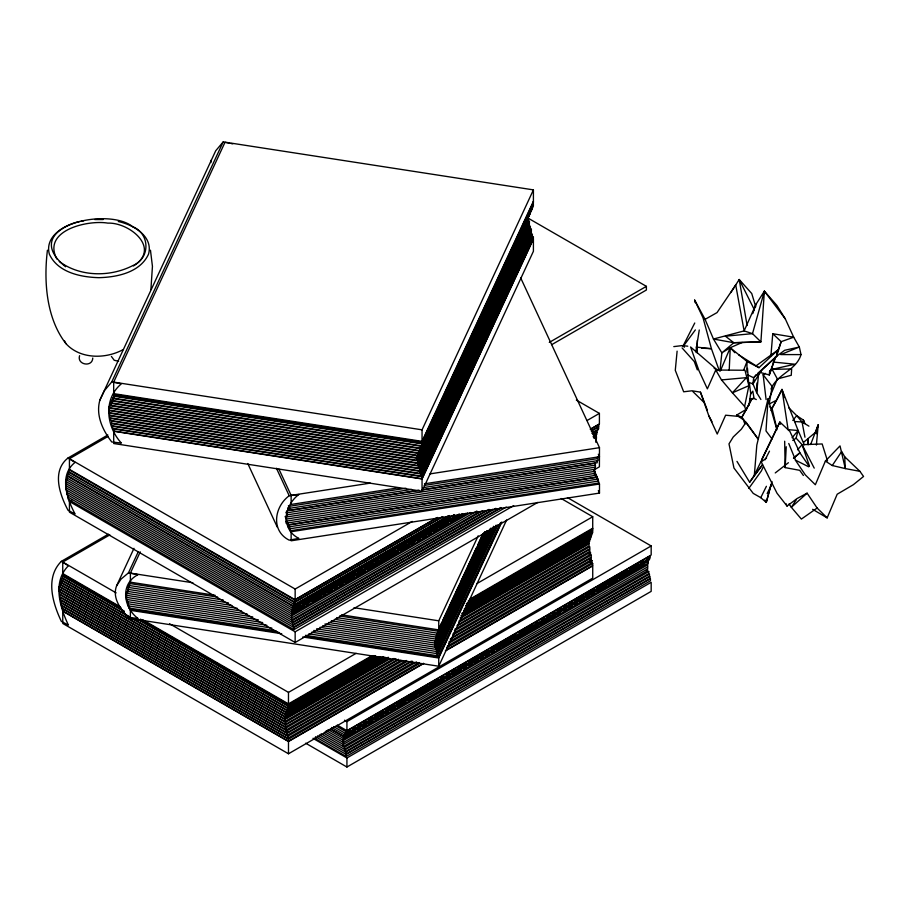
<?xml version="1.0" encoding="UTF-8"?>
<svg xmlns="http://www.w3.org/2000/svg" width="909" height="909" viewBox="0 0 909 909"><rect width="100%" height="100%" fill="white"/><g stroke="black" fill="none" stroke-linecap="round" stroke-linejoin="round"><path stroke-width="1.36" d="M756.981 382.939L756.674 392.654L760.89 399.483M729.223 370.088L730.245 347.704L742.21 342.466L760.89 341.864L764.378 291.164L776.911 305.469L785.296 318.877L793.693 337.205L799.329 347.033L801.022 354.601C796.307 370.531 776.922 374.031 771.014 389.041M803.374 475.475L799.715 470.328L785.137 467.601L786.24 446.739M776.911 429.752L768.048 398.835L766.003 430.934L772.014 438.854L754.334 475.259L749.641 482.259L736.972 461.386M769.639 370.838L769.287 374.962L759.935 372.383M770.912 355.714L772.764 333.717L793.693 337.205L781.161 341.67L777.831 350.988M92.775 358.044C92.388 367.645 76.651 364.85 79.594 355.68M816.396 445.058L818.191 424.821L810.646 444.49M677.114 351.147L675.285 370.327L683.67 391.79L692.056 390.779L700.453 392.154L707.407 410.277M758.651 373.474L756.674 392.654L752.97 383.939L753.686 377.769L756.243 374.542M719.962 370.792L721.86 352.862L713.463 339.023L705.077 319.354L694.646 300.095L695.112 302.561M816.702 433.752L816.998 431.048M150.905 289.539L152.439 266.36L150.462 250.18M748.993 405.38L750.686 393.302L749.311 382.553L752.97 383.939L761.731 369.997M803.067 422.912L803.454 420.14L796.727 415.674L788.694 407.687M99.899 400.051C95.559 415.095 102.649 430.252 111.762 441.979L121.397 443.081C106.251 426.719 102.944 399.108 121.397 383.803L111.762 381.928L104.353 390.722L99.899 400.051L215.717 150.769L223.125 141.974L229.545 143.224M210.888 162.563L211.263 160.109M695.794 351.942L699.26 329.99M747.675 374.894L753.686 377.769L776.672 356.203L777.672 350.204L756.231 365.713M746.868 371.929L747.028 361.487L730.245 347.704L721.86 352.862L733.813 342.716L760.89 341.864L752.504 333.648L744.119 330.899L713.463 339.023L733.813 342.716L742.21 342.466M47.427 250.18C43.677 281.142 46.2 318.173 65.925 343.613C80.037 359.237 105.399 359.214 122.999 349.681M817.714 427.31L818.191 424.821L815.453 432.741M116.591 585.816C112.034 597.758 120.397 609.235 128.453 617.313L138.088 618.518C123.363 607.723 119.738 583.873 138.088 574.658L128.453 572.886L121.045 579.101L116.591 585.816L133.987 548.332M745.925 410.004L744.619 406.437L748.891 385.677L747.471 368.327M768.048 398.835L756.822 445.069L754.334 475.259L762.526 464.772L749.641 482.259M770.934 484.758L766.276 502.404L760.765 497.666L753.22 493.382L733.949 468.01L728.995 443.876L733.245 436.968L741.346 429.218L746.084 422.208L758.015 438.854L741.869 417.186L736.551 415.163L746.573 409.175L751.902 398.733L741.869 417.186L746.573 409.175M792.75 440.433L796.091 438.149L798.125 430.491L781.99 389.461L771.048 410.573M785.296 318.877L764.378 291.164L752.504 333.648L725.427 336.194L733.813 342.716M752.97 383.939L754.152 379.917M772.002 481.486L766.276 502.404L764.935 500.007M757.617 373.463L776.672 356.203L781.161 341.67L772.764 333.717M775.468 356.714L769.287 374.962L775.934 356.317M776.797 352.806L777.672 350.204L758.981 367.668L747.028 361.487L743.551 370.383M752.72 313.673L755.981 304.345L764.378 291.164M769.23 398.358L777.365 378.962L772.127 369.361L771.548 366.827M812.612 509.313L827.156 517.88L837.189 494.223L853.381 484.679L863.55 476.464L859.891 471.317L845.313 468.589L840.03 445.899L825.383 461.09L815.35 484.747L805.329 474.907L795.295 460.045L808.726 466.828M720.36 370.883L730.245 347.704L734.87 352.726M715.747 370.02L721.507 379.928L732.427 392.813L748.891 385.677L744.982 370.258L715.747 370.02L707.361 388.847L698.964 370.679L690.579 346.977L717.724 370.372M755.981 304.345L744.119 330.899L735.722 284.994L717.031 312.605L705.077 319.354M111.762 381.928L223.125 141.974M422.015 443.376L422.015 441.342L533.367 201.389L533.367 203.434L422.015 443.376L113.659 395.676L113.693 382.121L225.057 142.179L533.413 189.879L533.413 202.139L422.049 442.081L113.693 394.381M112.648 398.528L421.003 446.228L421.003 448.273L112.648 400.574L113.841 395.96M110.671 403.278L419.026 450.978L419.026 453.023L110.671 405.312L110.671 403.278L114.239 395.574M528.39 217.808L417.026 457.761L108.671 410.061L108.671 408.016L114.034 396.472M532.367 206.286L532.367 208.331L420.015 450.648L111.659 402.948L113.443 399.096M110.671 405.312L112.455 401.471M128.453 572.886L138.316 551.638M215.115 595.293L130.385 582.18L130.385 573.113L140.247 551.865M129.373 585.51L130.566 580.896M128.101 591.475L128.101 587.373L129.294 584.805M127.34 593.407L128.533 588.793M258.338 619.824L126.578 599.451L126.578 593.304L128.374 589.452M422.049 442.081L422.049 429.832L533.413 189.879M422.015 443.865L533.378 203.911L533.378 205.957L422.015 445.91L113.659 398.199L113.659 396.165L422.015 443.865L422.015 445.91M420.015 450.648L420.015 448.603L421.799 444.751M422.003 444.558L424.378 439.433M424.776 438.343L427.162 433.207M433.32 420.185L434.502 417.617M439.274 407.346L441.649 402.221M443.831 397.278L446.217 392.143M456.545 370.133L458.92 365.009M461.102 360.066L463.488 354.93M473.816 332.933L476.191 327.797M479.566 320.286L480.759 317.73M491.076 295.72L495.246 286.733M495.644 285.642L498.03 280.517M504.188 267.485L505.37 264.917M510.142 254.656L512.517 249.52M512.915 248.43L517.085 239.453M521.448 230.272L522.641 227.704M526.016 220.205L527.209 217.637L646.39 286.346L646.39 290.005L551.752 344.636M527.413 217.444L529.197 213.592M418.015 453.341L109.671 405.641L109.671 407.687L418.015 455.386L418.015 453.341L419.81 449.501M430.127 427.491L431.911 423.639M434.695 417.424L437.07 412.288M442.035 401.823L444.421 396.688M447.398 390.279L449.182 386.427M451.966 380.212L455.534 372.508M459.306 364.611L461.692 359.487M463.874 354.544L466.453 349.215M469.237 343L472.805 335.296M477.77 324.843L478.963 322.275M481.94 315.855L483.724 312.003M486.508 305.788L488.292 301.936M493.848 290.187L496.234 285.062M499.609 277.552L500.791 274.984M512.903 249.134L515.289 243.998M418.015 455.386L530.39 213.07M417.049 458.25L528.413 218.296L528.413 220.342L417.049 460.284L108.694 412.584L108.694 410.55L417.049 458.25L417.049 460.284M418.038 460.92L529.402 220.978L529.402 223.012L418.038 462.965L109.682 415.265L109.682 413.22L418.038 460.92L418.038 462.965M418.015 463.442L529.379 223.5L529.379 225.534L418.015 465.488L109.659 417.788L109.659 415.743L418.015 463.442L418.015 465.488M419.004 466.124L530.367 226.182L530.367 228.216L419.004 468.169L110.659 420.469L110.659 418.424L419.004 466.124L419.004 468.169M420.015 468.805L531.379 228.852L531.379 230.897L420.015 470.851L111.659 423.139L111.659 421.106L420.015 468.805L420.015 470.851M420.015 471.328L531.379 231.386L531.379 233.42L420.015 473.373L111.659 425.673L111.659 423.628L420.015 471.328L420.015 473.373M421.003 474.009L532.367 234.056L532.367 236.101L421.003 476.055L112.648 428.344L112.648 426.31L421.003 474.009L421.003 476.055M422.015 476.691L533.378 236.738L533.378 238.783L422.015 478.736L113.659 431.025L113.659 428.991L422.015 476.691L422.015 478.736M422.049 478.963L533.413 239.022L533.413 251.27L422.049 491.224L113.693 443.524L113.693 431.264L422.049 478.963L422.049 491.224M341.511 614.836L438.74 629.88L438.74 620.813L478.179 535.833M336.807 617.597L437.729 633.209L437.729 631.164L441.899 622.188M443.081 619.62L459.159 584.976M460.352 582.408L476.43 547.763M477.623 545.195L482.986 533.651M438.399 630.573L447.342 611.325M450.319 604.917L454.477 595.929M455.67 593.361L464.601 574.113M467.578 567.705L483.668 533.06M438.74 629.88L483.395 533.651M437.729 633.209L484.77 531.845M334.898 619.359L437.218 635.186L484.849 532.526M485.281 531.901L435.695 639.061L435.695 641.106L324.967 623.983M442.081 625.608L444.467 620.472M449.228 610.212L451.012 606.36M461.136 584.544L463.522 579.408M466.499 573L468.283 569.148M478.407 547.332L480.793 542.196M483.77 535.787L485.554 531.935M328.535 622.472L436.456 639.175L486.474 531.39M435.695 641.106L486.906 530.754M486.747 531.413L434.934 643.061L322.809 625.699M487.94 530.901L434.934 645.106L320.002 627.312M489.724 529.106L434.934 647.151L434.934 641.004M491.678 528.708L435.695 649.321L435.695 647.276L491.076 527.947M496.007 525.232L436.456 653.548L436.456 649.446L493.621 526.266M494.223 527.027L436.456 651.503L311.707 632.198M497.95 524.834L437.218 655.719L437.218 653.673L496.768 525.357M130.362 608.257L130.385 618.529L438.74 666.229L438.717 655.957L500.654 522.516M500.802 523.448L438.74 657.173L305.401 636.539M501.836 521.993L438.717 658.002L302.765 636.97M438.74 666.229L506.597 520.016M772.014 438.854L779.854 422.026L789.887 431.423L799.909 452.83L809.169 466.317M763.106 467.169L761.322 470.998L748.789 488.406M761.992 458.931L779.854 422.026L780.524 424.253M760.765 497.666L766.401 486.292M777.252 398.971L781.99 389.461L784.342 397.574M767.162 493.53L772.173 483.497M683.352 345.431L694.749 323.002M765.06 459.818L769.491 451.148M776.786 428.355L771.957 408.005L776.661 400.153L769.139 404.016L772.196 386.518L763.128 374.701L765.378 373.372M730.813 292.596L739.21 279.495L751.743 293.539L755.743 306.753M796.352 499.643L791.341 507.313L801.374 519.084L817.123 508.04L827.156 517.88M825.383 461.09L832.269 465.522L841.7 451.478L844.7 456.772L859.891 471.317M683.738 345.67L695.362 329.899M750.573 394.12L752.811 391.154L754.05 398.449L756.288 399.551M61.346 561.342C44.973 577.681 52.699 603.178 61.346 621.392L68.391 625.074C59.858 607.098 52.233 581.919 68.391 565.796L61.346 561.342L108.432 534.162M792.796 420.435L796.727 415.674L802.045 421.969L808.942 426.162M792.091 437.74L798.125 430.491L804.26 444.762M289.198 495.746C274.279 506.665 270.609 530.833 289.198 540.162L298.834 538.389C280.483 529.174 284.108 505.324 298.834 494.541L289.198 495.746L276.438 468.249M797.545 449.819L802.102 444.694L822.156 443.956L827.52 460.908M68.016 457.988C51.427 471.078 59.767 494.791 68.016 510.244L75.061 513.983C66.914 498.723 58.687 475.316 75.061 462.397L68.016 457.988L107.853 434.991M817.123 508.04L807.101 493.178L791.341 507.313L789.035 503.938M815.975 431.934L803.567 442.365M788.41 462.715L775.241 472.941M793.637 458.216L799.909 452.83L793.477 458.068M766.571 458L761.253 461.897L777.013 493.235L787.046 506.074L797.068 498.541L807.101 493.178M776.672 356.203L784.683 350.283L799.329 347.033L780.717 354.578L801.022 354.601M133.453 265.951C161.393 248.35 129.623 222.273 107.841 223.125C87.923 219.739 41.837 230.284 56.824 259.008M769.878 370.69L772.127 369.361L794.898 364.225L773.104 362.043M437.627 517.46L295.152 599.713L69.425 469.385L69.425 458.727L108.057 436.422M537.833 502.37L295.152 642.481L69.425 512.153L69.425 501.484L71.845 500.098M124.067 611.018L62.721 575.602L62.755 562.057L109.841 534.878M549.297 342.409L646.39 286.346M69.425 458.727L295.152 589.043L412.266 521.436M587.328 420.367L599.406 413.39L599.406 424.06L590.952 428.934M441.774 516.994L294.561 601.985L68.834 471.657L68.834 469.612L294.561 599.94L436.877 517.778M590.225 429.241L598.815 424.287L598.815 426.332L591.452 430.582M68.686 474.271L68.686 472.226L294.414 602.553L442.865 516.846M591.304 431.15L598.667 426.9L598.667 428.934L592.532 432.479M449.285 516.142L293.482 606.098L67.755 475.771L67.755 473.737L294.414 604.587L447.762 516.051M66.777 479.952L66.823 475.873L292.55 606.201L313.412 594.156M315.866 592.748L407.868 539.628M410.323 538.208L449.58 515.539M591.895 433.377L596.804 430.548L596.759 434.616L593.077 436.74M592.827 433.275L597.736 430.446L597.736 428.4M66.777 477.907L292.55 608.246L454.455 514.733L292.55 608.246L292.516 610.269L66.289 479.679L66.289 481.713L292.198 612.155L292.198 614.189L65.914 483.565L65.914 489.712L292.482 620.54L292.482 622.574L486.315 510.665M300.606 605.042L292.028 609.996L292.028 612.041L461.317 514.301M303.061 603.621L355.817 573.17M358.271 571.75L361.952 569.625M364.407 568.216L372.997 563.25M375.44 561.842L377.894 560.421M380.348 559.001L395.074 550.502M397.528 549.093L406.118 544.127M408.573 542.718L450.285 518.63M452.739 517.221L455.182 515.801M292.516 610.269L459.363 513.949M593.816 437.808L596.27 436.388L596.27 434.343M292.198 612.155L462.715 513.699M593.986 437.911L596.44 436.502L596.44 438.536M303.901 606.803L291.641 613.882L291.641 620.029L479.338 511.665M306.356 605.383L308.81 603.974M312.491 601.849L321.082 596.883M323.536 595.475L325.99 594.054M328.444 592.634L332.126 590.509M334.58 589.1L337.034 587.68M339.489 586.26L343.159 584.135M345.613 582.726L354.203 577.76M356.658 576.351L365.248 571.386M367.702 569.977L398.369 552.263M400.824 550.854L409.414 545.889M411.868 544.468L414.322 543.059M418.004 540.935L420.458 539.514M422.901 538.094L426.582 535.969M429.037 534.56L431.491 533.14M433.945 531.72L437.627 529.595M440.081 528.186L448.671 523.22M451.125 521.811L459.715 516.846M462.158 515.437L465.84 513.312M292.198 614.189L467.624 512.915M470.748 512.517L291.641 615.938L65.914 485.599M476.884 511.028L291.641 617.995L65.914 487.656M292.482 620.54L482.634 510.756M492.689 509.313L292.721 624.767L292.721 622.722L489.008 509.404M500.768 507.529L293.437 627.233L293.437 625.187L495.859 508.324M506.245 507.086L294.016 629.619L294.016 627.574L501.348 507.881M69.425 501.484L295.152 631.812L513.687 505.643M596.986 457.545L599.406 456.159M594.577 469.612L599.406 466.817L599.486 447.671L520.607 277.711M138.793 619.518L288.46 705.929L288.483 692.385L356.101 653.355M476.827 583.646L592.736 516.732L561.183 498.518M371.883 655.719L288.46 703.884L142.463 619.597M470.021 599.065L592.702 528.231M372.997 655.844L288.483 704.645L140.429 619.154M468.374 600.781L592.736 528.981M288.46 705.929L375.565 655.639M467.567 602.519L592.702 530.277L592.736 516.732M137.566 619.29L288.46 706.418L375.565 656.128M466.34 603.712L592.702 530.754L592.702 532.799L466.34 605.758M380.962 656.718L287.721 710.554L61.994 580.226L61.994 578.192L287.721 708.509L377.28 656.809M465.601 605.814L591.964 532.856L591.964 534.901L464.374 608.564M132.657 618.506L288.46 708.452L378.019 656.752M383.916 656.707L286.994 712.656L61.267 582.339L61.267 580.294L286.994 710.622L380.235 656.787M466.112 607.212L591.236 534.958L591.236 537.003L463.658 610.666M385.643 657.4L286.267 714.769L60.539 584.442L60.539 582.396L286.267 712.724L383.189 656.764M464.158 610.019L590.52 537.071L590.52 539.117L461.704 613.484M388.586 657.366L285.54 716.86L59.801 586.544L59.801 584.498L285.54 714.826L337.057 685.079M339.512 683.659L384.905 657.457M463.42 612.121L589.782 539.173L589.782 541.207L460.965 615.586M389.086 658.764L284.812 718.974L59.074 588.646L59.074 586.612L284.812 716.928L387.859 657.434M462.692 614.234L589.055 541.275L589.055 543.321L460.238 617.688M394.006 658.468L284.824 721.507L59.096 591.18L59.096 589.134L284.824 719.462L390.325 658.548M460.261 618.177L589.066 543.809L589.066 545.854L459.034 620.927M398.415 659.286L285.551 724.45L59.812 594.122L59.812 592.077L285.551 722.405L395.96 658.661M458.522 622.54L589.793 546.752L589.793 548.797L457.295 625.29M400.858 660.389L285.54 726.961L59.801 596.645L59.801 594.6L285.54 724.928L398.403 659.764M457.284 625.767L589.782 549.275L589.782 551.308L454.83 629.221M406.482 660.502L286.255 729.904L60.528 599.588L60.528 597.543L286.255 727.87L402.801 660.582M454.33 630.835L590.509 552.217L590.509 554.251L453.102 633.584M410.902 661.32L286.994 732.859L61.267 602.531L61.267 600.497L286.994 730.813L407.221 661.411M452.614 635.198L591.236 555.16L591.236 557.206L451.387 637.948M413.356 662.434L286.994 735.381L61.267 605.064L61.267 603.019L286.994 733.347L412.129 661.093M450.16 639.141L591.236 557.694L591.236 559.728L448.932 641.89M418.992 662.547L287.721 738.324L61.994 608.007L61.994 605.962L287.721 736.29L416.538 661.911M448.432 643.504L591.964 560.637L591.964 562.671L447.205 646.254M423.412 663.365L288.46 741.278L62.732 610.962L62.732 608.916L288.46 739.244L419.731 663.456M446.717 647.867L592.702 563.58L592.702 565.625L445.49 650.617M445.433 650.912L592.736 565.875L592.736 578.124L288.483 753.777L62.755 623.46L62.755 611.2L288.483 741.528L423.708 663.456M344.5 720.201L346.931 721.61L651.174 545.957L651.174 555.013L346.931 730.677L337.216 725.064M336 725.939L345.818 731.609L650.06 555.956L650.06 557.99L345.818 733.654L333.546 726.564M346.488 732.631L350.17 730.506M352.624 729.086L355.067 727.677M357.521 726.257L361.203 724.132M363.657 722.712L366.111 721.303M368.565 719.883L372.247 717.758M374.701 716.337L383.291 711.383M385.746 709.963L394.324 705.009M396.779 703.589L427.457 685.886M429.912 684.466L438.49 679.512M440.945 678.091L443.399 676.682M447.08 674.558L449.535 673.137M451.989 671.717L455.67 669.592M458.125 668.183L460.579 666.763M463.033 665.343L466.715 663.218M469.169 661.809L477.748 656.843M480.202 655.434L488.792 650.469M491.246 649.06L515.778 634.891M519.459 632.766L532.958 624.972M535.412 623.551L537.867 622.142M541.548 620.018L544.002 618.597M546.457 617.177L550.127 615.052M552.581 613.643L555.035 612.223M557.49 610.803L561.171 608.678M563.625 607.269L566.08 605.849M568.534 604.428L572.216 602.303M574.67 600.894L583.26 595.929M585.714 594.52L594.293 589.555M596.747 588.146L627.426 570.432M629.869 569.023L638.459 564.057M640.913 562.648L643.367 561.228M647.049 559.103L649.503 557.683L649.503 559.728L345.261 735.381L331.524 727.461M330.297 728.802L343.795 736.585L648.037 560.933M330.467 728.916L343.966 736.699L648.208 561.046L648.208 563.091L343.966 738.744L328.013 729.541M355.68 731.347L343.409 738.438L343.409 744.585L323.604 733.154M358.135 729.938L360.589 728.518M363.043 727.098L366.725 724.973M369.168 723.564L372.849 721.439M375.303 720.019L377.758 718.599M380.212 717.19L383.893 715.065M386.348 713.645L388.802 712.224M391.256 710.815L394.938 708.69M397.392 707.27L405.982 702.316M408.425 700.896L417.015 695.942M419.469 694.521L444.012 680.352M446.467 678.943L450.137 676.819M452.591 675.398L461.181 670.444M463.635 669.024L466.09 667.604M469.771 665.479L472.226 664.07M474.68 662.65L478.361 660.525M480.816 659.105L483.27 657.696M485.724 656.275L489.394 654.15M491.849 652.73L494.303 651.321M496.757 649.901L500.439 647.776M502.893 646.356L511.483 641.402M513.937 639.981L538.469 625.812M540.923 624.403L555.649 615.904M558.103 614.484L560.558 613.064M564.239 610.939L566.682 609.53M569.136 608.11L571.591 606.689M575.272 604.565L577.726 603.156M580.181 601.735L583.862 599.61M586.316 598.19L588.771 596.781M591.225 595.361L594.906 593.236M597.361 591.816L605.939 586.862M608.394 585.441L616.984 580.487M619.438 579.067L643.981 564.909M647.651 564.819L343.409 740.483L326.24 730.563M647.651 566.875L343.409 742.539L325.013 731.904M344.488 747.278L648.742 571.613L648.742 573.659L344.488 749.311L344.488 747.278L321.15 733.779M345.204 749.743L649.458 574.079L649.458 576.124L345.204 751.777L345.204 749.743L319.445 734.87M345.784 752.129L650.037 576.476L650.037 578.51L345.784 754.163L345.784 752.129L317.571 735.836M315.514 736.71L346.193 754.413L650.435 578.76L650.435 580.794L346.193 756.458L314.287 738.04M312.946 738.335L346.931 757.958L651.174 582.305L651.174 591.373L346.931 767.026L305.663 743.198M79.594 221.512C64.778 224.728 44.405 236.147 49.359 254.179C57.824 272.495 80.64 277.177 98.945 277.677C117.25 277.177 140.066 272.495 148.531 254.179C153.485 236.147 133.112 224.728 118.295 221.512M777.365 378.962L791.25 375.281L791.659 368.94L772.127 369.361M80.946 221.285L83.662 220.807M278.949 469.124L291.13 495.371L370.304 483.122M430.025 473.884L599.486 447.671M399.471 487.678L291.13 504.438L291.13 495.371M424.469 483.815L599.486 456.738L598.327 454.239M405.937 488.258L289.607 506.256L289.607 508.29L288.414 505.734M424.162 485.44L597.963 458.556L597.963 460.59L422.765 487.701M411.55 489.428L288.846 508.426L288.846 510.46L419.197 490.303M422.003 489.871L597.202 462.761L597.202 460.727M418.606 490.406L286.846 510.79L286.846 512.824L595.44 465.101L595.44 467.146L286.324 514.971L286.324 521.118M422.81 489.758L595.202 463.09L595.202 465.124M286.324 517.028L594.679 469.317M594.679 471.362L286.324 519.084L285.131 516.505M597.133 479.202L597.133 477.157L288.778 524.857L288.778 526.902L597.929 479.088L597.929 481.134M286.392 521.766L289.573 528.833L598.474 481.054L598.474 483.099L290.119 530.799L290.119 528.765M599.486 484.02L291.13 531.72L291.13 540.787L599.486 493.087L599.486 484.02L596.588 477.77M673.796 346.613L682.182 345.59L687.761 346.193M750.005 398.824L754.05 398.449L749.948 398.835M721.507 379.928L746.391 377.655L732.427 392.813L744.619 406.437M118.602 361.305L114.193 360.248L111.398 356.419M94.718 219.535L103.171 219.535M701.668 348.17L711.429 348.715L719.349 370.861M794.523 421.526L802.045 421.969L804.965 437.218M798.125 430.491L788.103 429.662L781.99 389.461M739.165 416.447L725.621 415.208L717.235 434.036L708.838 415.856L700.453 392.154M696.112 347.079L711.429 348.715L703.032 317.786L694.646 300.095M113.693 382.121L422.049 429.832M113.659 393.642L422.015 441.342M420.015 448.603L111.659 400.903L111.659 402.948M108.671 408.016L417.026 455.716L417.026 457.761M130.385 573.113L192.89 582.783M354.01 607.712L438.74 620.813M129.373 583.464L217.671 597.122M339.614 615.984L437.729 631.164M223.284 600.031L128.862 585.441L128.862 587.475M128.101 587.373L228.375 602.872M128.101 589.418L231.818 605.474M331.331 620.858L436.456 637.129M127.34 591.361L237.431 608.382M126.578 593.304L241.51 611.075M126.578 595.338L247.123 613.995M126.578 597.395L252.725 616.927M316.559 628.846L435.695 647.276M262.656 622.563L127.34 601.622L127.34 599.576M313.753 630.46L436.456 649.446M128.101 603.792L266.86 625.267M271.825 628.085L128.101 605.849L128.101 601.747M308.912 633.812L437.218 653.673M276.131 630.812L128.862 608.019L128.862 605.973M305.458 635.334L438.717 655.957M130.385 609.462L279.006 632.459M130.362 610.303L281.733 633.721M231.147 143.542L232.761 143.849M832.269 465.522L845.313 468.589L844.7 456.772M769.832 406.925L771.957 408.005M576.34 400.085L599.406 413.39M567.432 497.609L651.174 545.957M646.288 570.204L648.742 571.613M588.793 553.751L591.236 555.16M589.509 559.217L591.964 560.637M590.259 562.171L592.702 563.58M292.721 622.722L66.755 492.258L66.755 490.212M293.437 625.187L66.993 494.439L66.993 492.405M294.016 627.574L67.709 496.905L67.709 494.871M294.016 629.619L68.289 499.291L68.289 497.257M62.755 562.057L116.159 592.895M169.551 623.722L288.483 692.385M62.721 573.556L120.386 606.848M62.755 574.318L121.011 607.951M124.067 611.507L62.732 576.09L62.732 578.135L128.976 616.382M738.631 354.805L758.981 367.668M736.551 415.163L743.278 419.628L744.903 424.037M682.182 345.59L684.466 347.204M714.11 368.145L717.531 370.554M59.29 261.474C80.037 276.95 110.057 277.211 132.68 265.655C150.349 258.611 150.349 233.749 132.68 226.705C107.262 206.127 16.851 227.261 65.573 266.757M693.078 391.768L704.259 402.676M796.091 438.149L802.102 444.694L814.225 468.124M682.08 347.931L694.283 361.555L697.339 369.895M708.838 415.856L712.008 421.787M64.403 340.693L65.925 343.613M754.425 309.889L739.21 279.495L747.118 325.536M594.156 470.748L597.133 477.157M593.759 470.112L597.929 479.088M594.304 472.078L598.474 481.054M598.327 490.587L599.486 493.087M287.653 507.904L288.846 510.46M285.892 512.278L287.085 514.846L287.085 512.801M287.142 522.345L289.528 527.481M286.494 521.721L289.392 527.97M287.733 525.675L288.926 528.231M247.759 463.499L277.336 527.231M786.001 503.643L787.046 506.074M804.851 423.571L803.454 420.14L804.67 423.446M788.762 443.501L795.545 460.113M802.102 444.694L809.476 466.112M763.128 374.701L766.105 399.653M808.351 444.535L807.851 439.036L808.078 444.671M784.672 441.229L785.137 467.601M697.271 340.511L697.305 353.112M647.651 562.785L647.651 568.932L343.227 744.494L343.227 746.528L647.481 570.875L647.481 568.841M595.884 438.229L595.884 442.331M594.679 467.271L594.679 473.419L286.074 521.175L286.074 523.209L596.156 475.259L596.156 477.293L287.801 525.004L287.801 522.959M594.429 473.475L594.429 475.509M531.379 208.661L531.379 210.695M437.218 633.141L437.218 635.186M436.456 635.073L436.456 639.175M346.931 721.61L346.931 730.677M346.931 757.958L346.931 767.026M346.193 754.413L346.193 756.458M345.818 731.609L345.818 733.654M345.261 733.336L345.261 735.381M343.966 736.699L343.966 738.744M343.795 734.552L343.795 736.585M295.152 589.043L295.152 599.713M295.152 631.812L295.152 642.481M294.561 599.94L294.561 601.985M294.414 602.553L294.414 604.587M293.482 604.053L293.482 606.098M292.55 606.201L292.55 608.246M289.573 526.788L289.573 528.833M288.46 706.418L288.46 708.452M288.46 739.244L288.46 741.278M288.483 741.528L288.483 753.777M287.721 708.509L287.721 710.554M287.721 736.29L287.721 738.324M286.994 710.622L286.994 712.656M286.994 730.813L286.994 732.859M286.994 733.347L286.994 735.381M286.267 712.724L286.267 714.769M286.255 727.87L286.255 729.904M285.54 714.826L285.54 716.86M285.551 722.405L285.551 724.45M285.54 724.928L285.54 726.961M284.812 716.928L284.812 718.974M284.824 719.462L284.824 721.507M66.459 481.827L66.459 483.872M596.759 432.582L593.077 434.707L596.804 432.593"/></g></svg>
